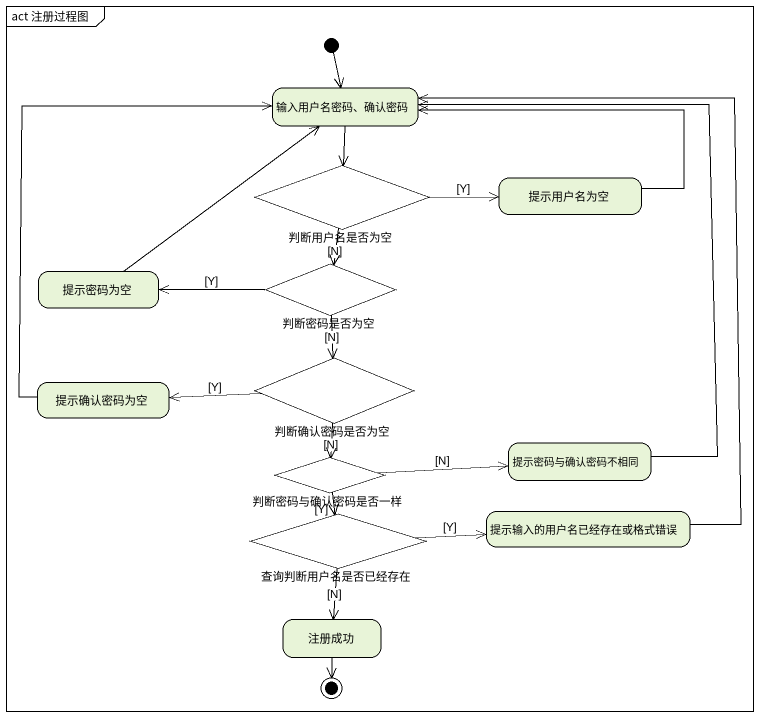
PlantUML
@startuml
mainframe act 注册过程图
hide empty description
state "输入用户名密码、确认密码" as 输入用户名密码_确认密码
state 判断用户名是否为空 <<choice>>
state 提示用户名为空
state 提示密码为空
state 判断密码是否为空 <<choice>>
state 提示确认密码为空
state 判断确认密码是否为空 <<choice>>
state 判断密码与确认密码是否一样 <<choice>>
state 提示密码与确认密码不相同
state 查询判断用户名是否已经存在 <<choice>>
state 提示输入的用户名已经存在或格式错误
state 注册成功
[*] --> 输入用户名密码_确认密码
输入用户名密码_确认密码 --> 判断用户名是否为空
判断用户名是否为空 -right-> 提示用户名为空 : [Y]
判断用户名是否为空 --> 判断密码是否为空 : [N]
提示用户名为空 -left-> 输入用户名密码_确认密码
提示密码为空 -up-> 输入用户名密码_确认密码
判断密码是否为空 -left-> 提示密码为空 : [Y]
判断密码是否为空 --> 判断确认密码是否为空 : [N]
提示确认密码为空 -up-> 输入用户名密码_确认密码
判断确认密码是否为空 -left-> 提示确认密码为空 : [Y]
判断确认密码是否为空 --> 判断密码与确认密码是否一样 : [N]
判断密码与确认密码是否一样 -right-> 提示密码与确认密码不相同 : [N]
判断密码与确认密码是否一样 --> 查询判断用户名是否已经存在 : [Y]
提示密码与确认密码不相同 -up-> 输入用户名密码_确认密码
查询判断用户名是否已经存在 -right-> 提示输入的用户名已经存在或格式错误 : [Y]
查询判断用户名是否已经存在 --> 注册成功 : [N]
提示输入的用户名已经存在或格式错误 -up-> 输入用户名密码_确认密码
注册成功 --> [*]
@enduml
